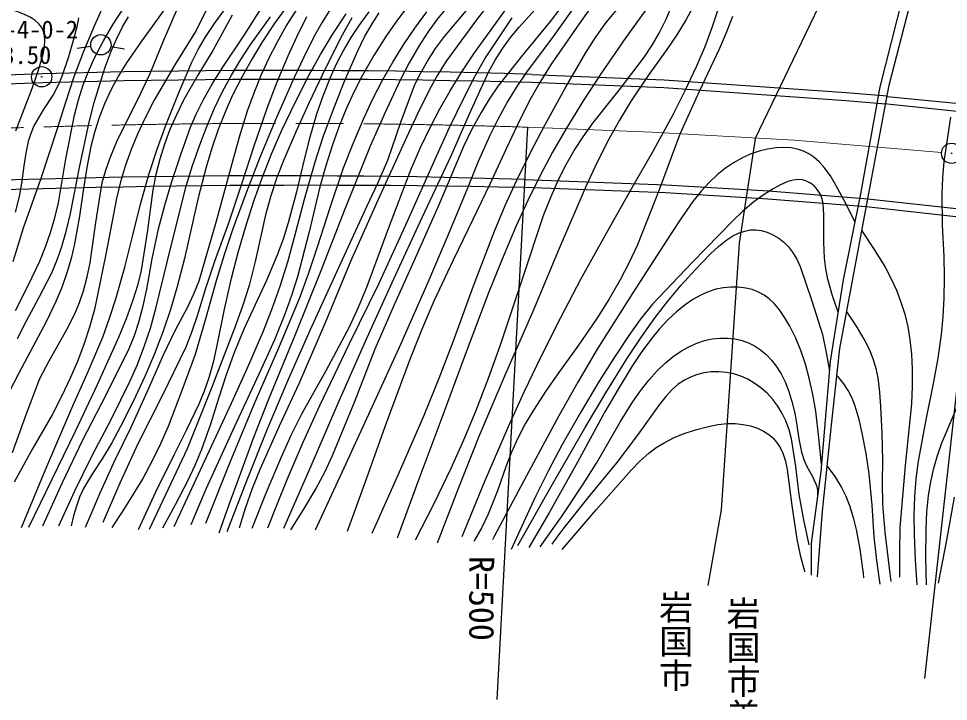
# Model space of a CAD drawing. Units: millimetres, scale not verified. Extents: x 40000 to 680000, y 20000 to 380000.
# Drawn here: x 294368 to 362626, y 261666 to 311778 of the extents above; entities that cross this region are included whole.
import ezdxf
from ezdxf.enums import TextEntityAlignment as Align

# ---------------------------------------------------------------- set-up
doc = ezdxf.new("R2010")
doc.units = ezdxf.units.MM
doc.header["$LTSCALE"] = 1000
doc.linetypes.add('CHAIN', pattern=[18.5, 12, -1.5, 3.5, -1.5])
for name, color, linetype, lineweight in [('M-BGD', 7, 'Continuous', 25), ('M-BMK', 2, 'CHAIN', 13), ('M-STR-STR1', 1, 'Continuous', 25), ('M-STR-STRC', 7, 'Continuous', 25)]:
    doc.layers.add(name, color=color, linetype=linetype, lineweight=lineweight)
doc.layers.add('M-BGD-HTXT', color=7, linetype='Continuous')
doc.layers.add('M-BMK-SRVR', color=7, linetype='Continuous')
doc.styles.add('@ＭＳ ゴシック', font='')
doc.styles.add('ＭＳ ゴシック', font='')
doc.styles.get('@ＭＳ ゴシック').set_extended_font_data('@MS Gothic')
doc.styles.get('ＭＳ ゴシック').set_extended_font_data('MS Gothic')

# ---------------------------------------------------------------- blocks, each defined once
blk = doc.blocks.new('BUHIN1')
at = {"color": 7, "linetype": 'Continuous', "lineweight": 25}
for radius in [746, 22.5]:
    blk.add_circle((0, 0), radius, dxfattribs=at)
blk = doc.blocks.new('BUHIN2')
at = {"color": 3, "linetype": 'Continuous', "lineweight": 25}
for radius in [746, 22.5]:
    blk.add_circle((0, 0), radius, dxfattribs=at)

msp = doc.modelspace()

# ---------------------------------------------------------------- linework, layer by layer
at = {"layer": 'M-BGD'}
for p, q in [((358290, 306887), (361335, 318832)), ((359930, 316021), (357587, 306770)), ((348453, 302943), (353566, 313604)), ((299668, 309742), (298679, 309594)), ((301149, 309730), (302136, 309566)), ((357587, 306770), (356182, 298924)), ((356534, 297636), (358290, 306887)), ((331716, 303809), (329466, 261797)), ((348453, 302943), (347256, 295300)), ((356182, 298924), (354894, 292600)), ((354660, 287565), (356534, 297636)), ((347256, 295300), (345951, 275717)), ((354894, 292600), (353957, 286628)), ((354074, 282178), (354660, 287565)), ((353957, 286628), (353255, 278547)), ((353372, 275620), (354074, 282178)), ((353255, 278547), (352552, 273278)), ((345951, 275717), (344971, 270169)), ((353020, 270819), (353372, 275620)), ((352552, 273278), (352552, 270936))]:
    msp.add_line(p, q, dxfattribs=at)
for points in [[(330272, 314671), (327990, 311679), (325764, 308661), (325122, 307630), (324530, 306568), (323668, 304829), (322853, 303051), (320775, 298512), (318743, 293952), (316867, 289449), (314935, 284969), (313490, 281867), (312097, 278736), (311525, 277287), (311010, 275817), (310777, 275104), (310549, 274390)], [(337961, 314846), (335680, 311643), (333472, 308439), (332642, 307093), (331862, 305715), (330986, 303988), (330163, 302231), (328968, 299616), (327716, 297021), (326261, 294050), (324858, 291048), (323946, 288919), (323090, 286765), (321363, 282081), (319673, 277375), (319088, 275760), (318501, 274145)], [(294139, 290345), (295056, 292146), (295919, 293975), (296347, 295016), (296721, 296084), (297032, 297161), (297288, 298265), (297845, 301482), (298464, 304696), (298761, 305812), (299116, 306912), (299494, 307894), (299927, 308852), (300592, 310134), (301299, 311368), (302657, 313448)], [(314700, 313572), (313121, 311387), (312264, 310087), (311460, 308755), (310746, 307472), (310079, 306148), (309522, 304904), (309021, 303637), (308549, 302265), (308136, 300877), (307562, 298621), (307046, 296348), (306550, 294181), (305994, 292020), (305513, 290422), (304971, 288834), (304336, 287162), (303644, 285512), (302780, 283664), (301859, 281836), (301210, 280644), (300503, 279471), (299789, 278390), (299132, 277285), (298846, 276654), (298615, 275997), (298411, 275285), (298225, 274554)], [(320336, 274023), (322265, 278341), (324138, 282682), (325246, 285392), (326298, 288125), (327774, 292164), (329306, 296179), (330097, 298057), (330948, 299920), (331945, 301948), (333001, 303959), (334469, 306622), (335988, 309250), (336719, 310384), (337510, 311497), (339038, 313362)], [(305329, 312821), (304540, 311708), (303381, 310120), (302297, 308535), (301707, 307573), (301169, 306579), (300687, 305526), (300256, 304438), (299936, 303420), (299672, 302379), (299368, 300856), (299122, 299311), (298829, 297271), (298479, 295256), (298225, 294175), (297912, 293110), (297534, 292054), (297098, 291015), (296389, 289532), (295617, 288059), (294378, 285762), (293195, 283441)], [(293960, 293953), (294738, 296412), (296000, 300005), (297209, 303627), (297801, 305580), (298452, 307522), (299165, 309396), (299933, 311243), (300693, 312937)], [(308584, 313297), (307410, 310916), (305844, 308376), (304321, 305791), (303676, 304552), (303086, 303289), (302626, 302170), (302219, 301023), (301853, 299803), (301545, 298567), (300775, 294500), (299943, 290436), (299582, 289142), (299161, 287857), (298689, 286612), (298159, 285382), (297524, 284037), (296831, 282708), (295416, 280249), (294053, 277759)], [(296142, 274553), (297584, 277722), (299083, 280871), (300814, 284203), (302492, 287565), (302871, 288516), (303193, 289486), (303510, 290688), (303771, 291920), (304180, 294142), (304649, 296358), (305103, 298097), (305615, 299820), (306270, 301814), (306985, 303799), (307420, 304805), (307913, 305793), (308605, 307015), (309351, 308210), (310893, 310523), (312385, 312871)], [(323095, 312891), (322190, 311694), (321333, 310461), (320453, 309058), (319620, 307617), (319009, 306436), (318447, 305216), (317899, 303878), (317407, 302517), (316921, 300982), (316493, 299433), (315699, 296124), (314848, 292832), (314410, 291453), (313914, 290092), (313144, 288213), (312317, 286356), (310212, 281835), (308144, 277292), (307570, 275965), (307001, 274635)], [(326309, 313234), (325101, 311746), (324409, 310776), (323762, 309765), (323048, 308524), (322386, 307254), (321256, 304849), (320183, 302426), (318326, 297796), (316508, 293139), (314638, 288518), (312743, 283891), (311618, 281035), (310549, 278158), (309811, 276097), (309080, 274023)], [(309692, 274145), (311138, 277918), (312640, 281667), (314191, 285321), (315802, 288960), (317867, 293499), (319967, 298036), (320745, 299703), (321467, 301395), (322436, 304179), (323458, 306930), (323888, 307804), (324376, 308661), (324972, 309575), (325626, 310467), (327758, 312987)], [(316176, 274267), (318270, 278796), (320357, 283338), (322417, 287876), (324443, 292439), (325915, 295877), (327340, 299356), (328137, 301306), (328986, 303228), (329570, 304408), (330210, 305567), (330924, 306718), (331689, 307837), (333626, 310452), (335520, 313110)], [(340799, 312966), (338949, 310386), (337161, 307790), (335822, 305748), (334531, 303667), (333563, 301975), (332648, 300253), (331746, 298424), (330895, 296560), (329856, 294112), (328873, 291640), (327102, 286974), (325355, 282291), (323762, 277979), (322171, 273656)], [(323517, 273534), (324853, 276150), (326133, 278789), (327061, 280864), (327933, 282962), (328869, 285382), (329754, 287838), (331332, 292607), (332935, 297393), (333459, 298715), (334039, 300017), (334572, 301072), (335157, 302097), (335808, 303106), (336517, 304092), (338446, 306515), (340328, 308975), (340887, 309826), (341395, 310707), (341899, 311727), (342354, 312783)], [(293911, 279923), (294895, 282650), (295933, 285355), (296579, 286608), (297284, 287846), (297912, 288963), (298485, 290102), (298832, 290935), (299127, 291800), (299402, 292821), (299621, 293861), (300035, 296819), (300507, 299745), (300767, 300658), (301088, 301565), (301592, 302760), (302159, 303948), (303121, 305838), (304029, 307756), (304997, 310139), (306024, 312509)], [(294165, 303549), (295388, 306722), (295802, 307917), (296170, 309167), (296267, 309696), (296299, 310198), (296269, 310556), (296181, 310893), (296049, 311156), (295860, 311396), (295573, 311649), (295220, 311874), (294634, 312151), (293982, 312389)], [(294573, 274423), (296438, 278905), (298360, 283368), (299480, 285872), (300543, 288396), (301053, 289791), (301510, 291214), (302158, 293531), (302751, 295879), (303325, 298151), (303960, 300416), (304544, 302201), (305186, 303967), (306110, 306282), (307094, 308584), (307550, 309505), (308058, 310397), (308744, 311417), (309487, 312413)], [(310050, 312033), (308633, 309438), (307529, 307624), (306479, 305785), (305951, 304722), (305477, 303631), (305075, 302552), (304730, 301452), (304443, 300336), (304214, 299206), (303820, 296239), (303367, 293287), (303091, 292187), (302756, 291101), (302261, 289736), (301704, 288378), (300131, 284901), (298511, 281466), (296811, 277942), (295093, 274423)], [(314819, 312524), (314044, 311285), (313315, 310007), (312707, 308825), (312150, 307608), (311626, 306314), (311157, 304996), (310557, 303067), (310013, 301119), (308843, 296806), (307612, 292498), (307216, 291541), (306764, 290607), (305845, 288863), (304975, 287083), (303818, 284414), (302607, 281771), (301440, 279370), (300325, 276937), (299792, 275687), (299266, 274423)], [(317264, 312484), (316627, 311477), (316044, 310441), (315297, 308957), (314603, 307445), (313313, 304524), (312081, 301585), (311063, 298981), (310100, 296353), (309454, 294452), (308866, 292532), (308124, 289824), (307321, 287125), (306360, 284485), (305338, 281853), (304791, 280577), (304186, 279319), (303480, 278024), (302715, 276747), (301974, 275581), (301219, 274423)], [(303172, 274293), (304445, 277036), (305780, 279769), (306729, 281617), (307626, 283494), (308022, 284461), (308361, 285448), (308693, 286669), (308968, 287909), (309456, 290319), (310003, 292720), (310515, 294704), (311087, 296680), (311660, 298459), (312289, 300218), (312963, 301908), (313696, 303585), (314671, 305625), (315701, 307639), (316530, 309135), (317411, 310601), (318418, 312128)], [(320087, 312282), (319346, 311274), (318760, 310393), (318218, 309469), (317685, 308436), (317206, 307375), (316700, 306087), (316248, 304772), (315747, 303075), (315301, 301350), (314762, 299067), (314163, 296798), (313782, 295592), (313343, 294406), (312556, 292560), (311707, 290723), (310935, 289037), (310214, 287320), (309604, 285624), (309048, 283898), (308449, 282019), (307794, 280165), (307309, 278985), (306765, 277820), (305870, 276099), (304921, 274390)], [(305777, 274512), (307900, 279024), (310010, 283560), (311183, 286140), (312301, 288742), (312963, 290425), (313571, 292136), (314128, 293926), (314630, 295746), (315351, 298514), (316129, 301265), (316737, 303103), (317403, 304924), (318305, 307177), (319269, 309421), (319769, 310429), (320320, 311403), (320835, 312195)], [(308102, 274757), (309891, 279220), (311736, 283660), (313392, 287431), (314995, 291231), (315682, 293108), (316317, 295015), (317244, 297924), (318230, 300820), (318925, 302618), (319680, 304404), (320356, 305844), (321091, 307266), (321833, 308574), (322632, 309862), (323464, 311085), (324348, 312278)], [(311527, 274390), (312565, 277015), (313661, 279623), (314385, 281202), (315168, 282764), (316941, 285942), (318663, 289152), (319325, 290601), (319932, 292076), (321515, 296375), (323161, 300674), (323852, 302265), (324601, 303837), (325297, 305163), (326049, 306468), (326917, 307875), (327841, 309261), (330066, 312353)], [(313852, 274390), (315838, 278964), (317834, 283547), (319846, 288114), (321903, 292669), (324007, 297180), (326116, 301711), (327459, 304788), (328856, 307837), (329356, 308734), (329911, 309607), (330485, 310386), (331116, 311140), (332292, 312440)], [(334099, 312493), (333398, 311557), (331462, 309211), (329580, 306835), (328923, 305872), (328318, 304878), (327652, 303652), (327038, 302394), (325235, 298170), (323379, 293974), (321928, 290761), (320532, 287525), (318992, 283593), (317398, 279688), (316816, 278475), (316180, 277289), (315281, 275769), (314341, 274268)], [(343837, 312561), (343384, 311717), (342697, 310598), (341954, 309504), (340594, 307602), (339284, 305669), (338471, 304321), (337706, 302938), (336842, 301235), (336028, 299496), (334061, 294902), (332116, 290288), (330122, 285715), (328166, 281119), (326613, 277220), (325108, 273289)], [(326943, 273778), (328606, 277818), (330324, 281834), (331505, 284437), (332745, 287025), (334168, 289847), (335649, 292651), (337544, 296084), (339494, 299493), (340976, 302097), (342412, 304742), (343303, 306502), (344147, 308300), (344759, 309739), (345318, 311208), (345755, 312516)], [(298757, 311832), (298647, 311176), (298470, 310502), (298023, 308969), (297543, 307533), (297265, 306882), (296923, 306237), (296182, 305082), (295499, 303904), (295260, 303345), (295078, 302764), (294892, 301890), (294762, 300983), (294617, 299847), (294415, 298727), (294127, 297560)], [(294296, 288306), (294925, 289559), (295890, 291328), (296802, 293124), (297198, 294066), (297542, 295040), (297891, 296245), (298184, 297472), (298837, 300841), (299545, 304180), (299923, 305617), (300359, 307038), (300729, 308219), (301156, 309379), (301545, 310277), (301996, 311162), (302441, 311909)], [(297314, 274553), (298498, 277118), (299743, 279670), (301179, 282415), (302562, 285189), (303094, 286403), (303570, 287638), (304040, 289056), (304454, 290497), (305539, 294994), (306681, 299475), (307146, 301003), (307668, 302512), (308182, 303858), (308755, 305193), (309347, 306421), (309997, 307631), (310681, 308775), (311421, 309896), (312869, 311913)], [(300568, 274814), (301826, 277710), (303143, 280592), (304939, 284126), (306681, 287686), (307122, 288830), (307507, 289996), (308115, 291987), (308783, 293967), (309792, 296791), (310747, 299645), (311653, 302440), (312616, 305215), (313351, 307139), (314146, 309054), (314810, 310500), (315532, 311930)], [(318822, 311835), (318111, 310561), (316867, 308083), (315674, 305573), (314733, 303513), (313846, 301423), (313337, 300107), (312885, 298773), (312498, 297368), (312166, 295936), (311754, 294060), (311283, 292200), (310824, 290744), (310306, 289305), (308555, 284733), (306752, 280191), (305359, 277243), (303953, 274293)], [(330566, 311842), (328678, 308968), (327846, 307510), (327067, 306022), (325971, 303750), (324924, 301443), (322891, 296884), (320816, 292339), (318617, 287863), (316447, 283363), (315230, 280657), (314068, 277926), (313344, 276160), (312629, 274390)], [(346779, 311938), (346322, 310724), (345806, 309524), (344329, 306430), (342902, 303300), (341384, 299216), (339815, 295165), (339199, 293868), (338529, 292596), (337703, 291167), (336817, 289758), (335481, 287810), (334088, 285886), (333098, 284483), (332157, 283046), (331562, 282035), (331015, 280988), (330552, 279955), (330140, 278884), (329514, 277129), (328834, 275398), (328365, 274430), (327844, 273489), (327824, 273454), (327799, 273411)], [(362778, 304553), (362291, 301281), (362186, 300101), (362140, 298906), (362180, 296616), (362280, 294315), (362321, 292795), (362302, 291268), (362225, 289924), (362088, 288583), (361839, 286851), (361527, 285113), (360940, 282202), (360413, 279290), (360246, 278007), (360138, 276710), (360094, 275307), (360110, 273889), (360192, 272056), (360312, 270211)], [(355764, 296869), (355107, 298206), (354372, 299563), (353960, 300228), (353501, 300853), (353136, 301259), (352737, 301613), (352377, 301859), (351980, 302056), (351546, 302198), (351078, 302286), (350542, 302321), (349983, 302295), (349357, 302202), (348737, 302049), (348079, 301822), (347453, 301543), (346840, 301200), (346258, 300806), (345659, 300322), (345092, 299785), (344468, 299101), (343877, 298363), (343030, 297167), (342228, 295930), (339465, 291646), (336839, 287511), (335422, 285100), (334037, 282624), (331656, 278214), (329309, 273806), (329239, 273673), (329164, 273532)], [(354524, 290242), (354124, 291438), (353781, 292651), (353625, 293419), (353528, 294194), (353475, 295375), (353481, 296580), (353490, 297390), (353437, 298193), (353352, 298552), (353206, 298907), (353014, 299213), (352766, 299492), (352504, 299702), (352218, 299853), (351924, 299936), (351619, 299959), (351237, 299916), (350849, 299810), (350292, 299575), (349751, 299281), (349017, 298817), (348341, 298321), (347544, 297644), (346798, 296933), (343821, 293889), (340904, 290820), (340010, 289685), (339163, 288511), (338056, 286858), (336993, 285162), (335596, 282825), (334253, 280461), (333272, 278619), (332339, 276742), (331428, 274786), (330536, 272809)], [(331012, 273106), (333461, 277428), (335963, 281764), (337466, 284300), (339022, 286806), (340043, 288347), (341100, 289835), (342018, 291029), (343003, 292210), (344035, 293351), (345166, 294509), (345745, 295048), (346359, 295537), (346806, 295826), (347277, 296058), (347671, 296189), (348084, 296263), (348480, 296270), (348882, 296216), (349322, 296092), (349749, 295909), (350167, 295663), (350547, 295369), (350891, 295021), (351186, 294635), (351492, 294122), (351749, 293574), (352604, 291057), (353375, 288601), (353658, 287264), (353894, 285899)], [(356268, 296206), (357138, 294906), (357954, 293578), (358411, 292726), (358815, 291845), (359145, 290975), (359422, 290075), (359641, 289150), (359803, 288204), (359920, 287140), (359977, 286068), (359977, 284791), (359918, 283514), (359459, 278976), (359061, 274440), (359028, 272611), (359032, 270780)], [(353300, 279067), (353122, 281020), (352884, 282969), (352677, 284182), (352411, 285385), (352127, 286404), (351782, 287414), (351414, 288313), (350981, 289212), (350628, 289827), (350224, 290410), (349864, 290832), (349466, 291207), (349093, 291482), (348679, 291711), (348225, 291886), (347746, 292004), (347210, 292071), (346665, 292078), (346112, 292025), (345561, 291912), (344994, 291729), (344453, 291490), (343861, 291159), (343296, 290773), (342659, 290259), (342058, 289697), (341395, 288985), (340778, 288233), (340065, 287264), (339390, 286243), (338372, 284589), (337411, 282915), (335409, 279227), (333349, 275558), (332588, 274256), (331816, 272949)], [(355158, 290243), (355850, 289200), (356489, 288129), (356822, 287463), (357101, 286769), (357299, 286100), (357439, 285413), (357568, 284371), (357637, 283314), (357740, 281334), (357782, 279369), (357756, 277750), (357790, 276133), (357966, 274093), (358203, 272049), (358301, 271257), (358401, 270455)], [(332662, 272999), (334264, 275281), (335816, 277598), (336788, 279160), (337716, 280765), (338550, 282217), (339434, 283635), (340021, 284469), (340657, 285269), (341234, 285905), (341858, 286503), (342424, 286967), (343024, 287383), (343578, 287697), (344168, 287961), (344716, 288143), (345291, 288271), (345847, 288332), (346417, 288333), (346953, 288275), (347476, 288157), (347941, 287993), (348393, 287768), (348832, 287479), (349243, 287134), (349642, 286717), (349994, 286261), (350338, 285711), (350631, 285127), (350915, 284409), (351142, 283671), (351347, 282819), (351496, 281938), (351636, 280938), (351834, 279964), (352002, 279425), (352232, 278894), (352614, 278209), (352934, 277512), (353009, 277178), (353026, 276829)], [(352417, 273148), (352018, 274989), (351676, 276849), (351418, 278905), (351103, 280943), (350925, 281605), (350691, 282249), (350426, 282798), (350106, 283323), (349733, 283818), (349312, 284276), (348864, 284677), (348378, 285031), (347903, 285307), (347398, 285532), (346873, 285698), (346330, 285805), (345772, 285853), (345209, 285841), (344673, 285772), (344144, 285643), (343686, 285473), (343247, 285246), (342799, 284938), (342380, 284574), (341871, 284033), (341395, 283438), (339847, 281275), (338297, 279209), (336324, 276835), (334389, 274411), (333946, 273806), (333508, 273198)], [(357608, 270272), (357365, 272002), (357181, 273750), (357027, 276066), (356813, 278377), (356586, 279853), (356297, 281344), (356071, 282345), (355787, 283328), (355560, 283917), (355276, 284484), (354951, 284981), (354569, 285452), (354511, 285520), (354446, 285596)], [(361022, 270211), (360974, 272258), (360987, 274302), (361050, 275545), (361174, 276774), (361331, 277784), (361548, 278781), (361816, 279716), (362146, 280647), (363209, 283150)], [(334284, 272809), (336770, 275726), (339333, 278639), (339964, 279286), (340632, 279883), (341177, 280293), (341755, 280653), (342437, 280999), (343150, 281293), (344063, 281594), (345008, 281842), (345703, 281978), (346408, 282054), (346969, 282055), (347551, 281994), (348095, 281879), (348617, 281708), (349049, 281508), (349441, 281261), (349748, 281000), (350018, 280691), (350266, 280304), (350465, 279880), (350659, 279298), (350799, 278680), (351123, 276052), (351488, 273573), (351747, 272401), (352070, 271218), (352075, 271199), (352083, 271170)], [(353727, 278939), (354283, 278168), (354785, 277367), (355103, 276725), (355371, 276046), (355641, 275172), (355857, 274271), (356117, 272832), (356317, 271392), (356358, 271066), (356398, 270740)], [(363038, 276643), (362482, 273490), (361875, 270353)]]:
    msp.add_lwpolyline(points, dxfattribs=at)
msp.add_circle((300409, 309853), 746, dxfattribs=at)
at = {"layer": 'M-BMK'}
for p, q in [((340850, 303445), (331716, 303809)), ((351298, 302852), (340850, 303445)), ((362115, 301954), (351298, 302852))]:
    msp.add_line(p, q, dxfattribs=at)
msp.add_arc((313674, -276947), 581037, 88.22064, 94.47336, dxfattribs=at)
at = {"layer": 'M-STR-STR1'}
for p, q in [((332036, 307678), (341772, 307285)), ((341772, 307285), (355133, 306351)), ((341739, 306686), (332012, 307079)), ((355087, 305753), (341739, 306686)), ((355133, 306351), (358140, 306098)), ((358135, 306072), (368459, 305030)), ((358028, 305506), (355087, 305753)), ((368407, 304432), (357910, 305516)), ((331535, 299977), (341894, 299584)), ((341864, 298984), (331512, 299377)), ((349382, 298536), (341864, 298984)), ((341894, 299584), (349424, 299134)), ((349424, 299134), (356707, 298549)), ((356594, 297956), (349382, 298536)), ((356707, 298549), (363884, 297758)), ((363829, 297160), (356594, 297956))]:
    msp.add_line(p, q, dxfattribs=at)
for centre, radius, start, end in [((313405, -279157), 587131, 88.18152, 94.41223), ((314527, -328660), 635980, 88.42456, 94.17029), ((313415, -328242), 628479, 88.3479, 94.09229), ((315838, -442126), 741669, 88.78906, 93.65002)]:
    msp.add_arc(centre, radius, start, end, dxfattribs=at)
at = {"layer": 'M-STR-STRC'}
msp.add_line((365022, 300783), (360863, 263351), dxfattribs=at)

# ---------------------------------------------------------------- block references
at = {"layer": 'M-BGD', "rotation": 293.88592}
msp.add_blockref('BUHIN1', (362863, 301892), dxfattribs=at)
at = {"layer": 'M-BMK-SRVR', "rotation": 293.88592}
msp.add_blockref('BUHIN2', (296064, 307504), dxfattribs=at)

# ---------------------------------------------------------------- texts
at = {"layer": 'M-BGD'}
for s, style, p in [('R=500', 'ＭＳ ゴシック', (326900, 272344)), ('岩国市', '@ＭＳ ゴシック', (341137, 269849)), ('岩国市美和町', '@ＭＳ ゴシック', (346089, 269399))]:
    msp.add_text(s, height=1833, rotation=270, dxfattribs=dict(at, style=style)).set_placement(p, align=Align.BOTTOM_LEFT)
at = {"layer": 'M-BGD-HTXT', "style": 'ＭＳ ゴシック'}
for s, p in [('P2-4-0-2', (291549, 309922)), ('123.50', (291379, 308053))]:
    msp.add_text(s, height=1320, dxfattribs=at).set_placement(p, align=Align.BOTTOM_LEFT)

doc.saveas('drawing.dxf')
